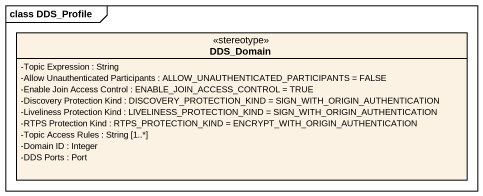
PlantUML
@startuml
mainframe class DDS_Profile
hide circle
hide empty members
skinparam classAttributeIconSize 0
class DDS_Domain <<stereotype>> {
  -Topic Expression : String
  -Allow Unauthenticated Participants : ALLOW_UNAUTHENTICATED_PARTICIPANTS = FALSE
  -Enable Join Access Control : ENABLE_JOIN_ACCESS_CONTROL = TRUE
  -Discovery Protection Kind : DISCOVERY_PROTECTION_KIND = SIGN_WITH_ORIGIN_AUTHENTICATION
  -Liveliness Protection Kind : LIVELINESS_PROTECTION_KIND = SIGN_WITH_ORIGIN_AUTHENTICATION
  -RTPS Protection Kind : RTPS_PROTECTION_KIND = ENCRYPT_WITH_ORIGIN_AUTHENTICATION
  -Topic Access Rules : String [1..*]
  -Domain ID : Integer
  -DDS Ports : Port
}
@enduml
